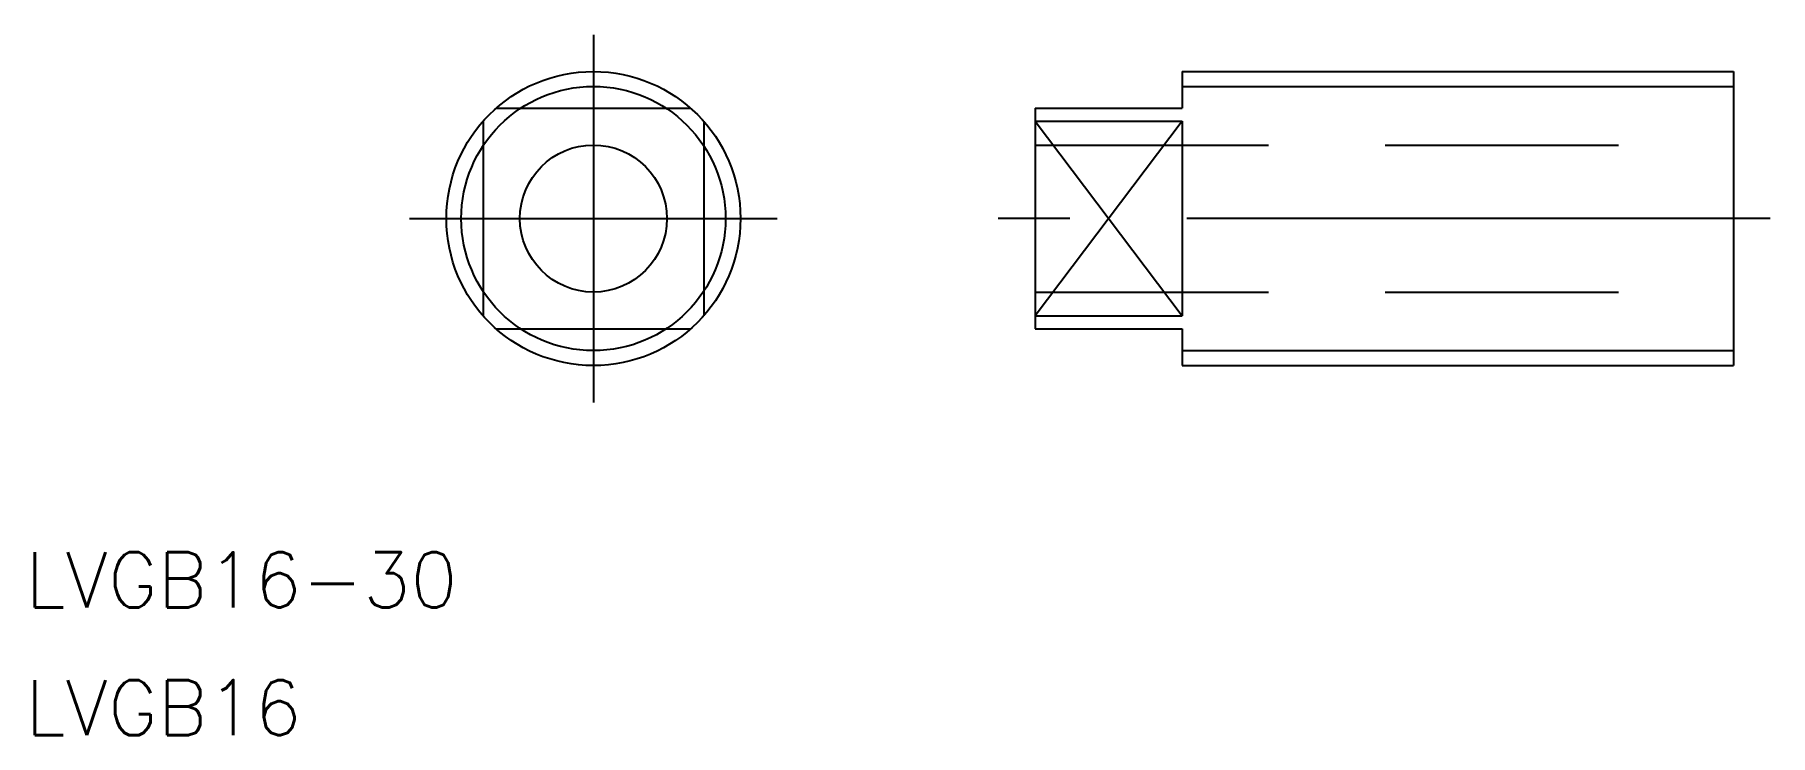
# Model space of a CAD drawing. Extents: x -30.4 to 64, y -28.1 to 10.
import ezdxf

# ---------------------------------------------------------------- set-up
doc = ezdxf.new("R2010")
doc.units = 0
doc.linetypes.add('CENTER', pattern=[50.8, 31.75, -6.35, 6.35, -6.35])
doc.linetypes.add('DASHED', pattern=[19.05, 12.7, -6.35])
doc.layers.get('0').update_dxf_attribs({"linetype": 'CONTINUOUS'})
doc.layers.add('CENTER', color=1, linetype='CENTER')
doc.styles.get("Standard").update_dxf_attribs({"font": 'txt.shx', "height": 3, "bigfont": 'bigfont.shx'})

msp = doc.modelspace()

# ---------------------------------------------------------------- linework, layer by layer
at = {"color": 7, "linetype": 'CONTINUOUS'}
for p, q in [((32.028, 8), (32.028, 6)), ((32.028, 8), (62.028, 8)), ((62.028, 8), (62.028, -8)), ((-5.292, 6), (5.292, 6)), ((24.028, 6), (24.028, -6)), ((24.028, 6), (32.028, 6)), ((-6, 5.292), (-6, -5.292)), ((6, 5.292), (6, -5.292)), ((24.028, 5.292), (32.028, 5.292)), ((32.028, 5.292), (32.028, -5.292)), ((24.028, -5.292), (32.028, -5.292)), ((-5.292, -6), (5.292, -6)), ((24.028, -6), (32.028, -6)), ((32.028, -6), (32.028, -8)), ((32.028, -8), (62.028, -8))]:
    msp.add_line(p, q, dxfattribs=at)
at = {"color": 3, "linetype": 'CONTINUOUS'}
for p, q in [((32.028, 7.188), (62.028, 7.188)), ((24.028, 5.292), (32.028, -5.292)), ((32.028, 5.292), (24.028, -5.292)), ((32.028, -7.188), (62.028, -7.188))]:
    msp.add_line(p, q, dxfattribs=at)
at = {"color": 3, "linetype": 'DASHED'}
for p, q in [((24.028, 4), (62.028, 4)), ((24.028, -4), (62.028, -4))]:
    msp.add_line(p, q, dxfattribs=at)
at = {"color": 7, "linetype": 'CONTINUOUS'}
for radius in [8, 4]:
    msp.add_circle((0, 0), radius, dxfattribs=at)
at = {"color": 3, "linetype": 'CONTINUOUS'}
msp.add_circle((0, 0), 7.188, dxfattribs=at)
at = {"layer": 'CENTER', "color": 1, "linetype": 'CENTER'}
for p, q in [((0, 10), (0, -10)), ((-10, 0), (10, 0)), ((64.028, 0), (22.028, 0))]:
    msp.add_line(p, q, dxfattribs=at)

# ---------------------------------------------------------------- texts
at = {"color": 7, "linetype": 'CONTINUOUS'}
for s, p in [('LVGB16-30', (-30.911, -21.153)), ('LVGB16', (-30.911, -28.112))]:
    msp.add_text(s, height=3, dxfattribs=at).set_placement(p)

doc.saveas('drawing.dxf')
